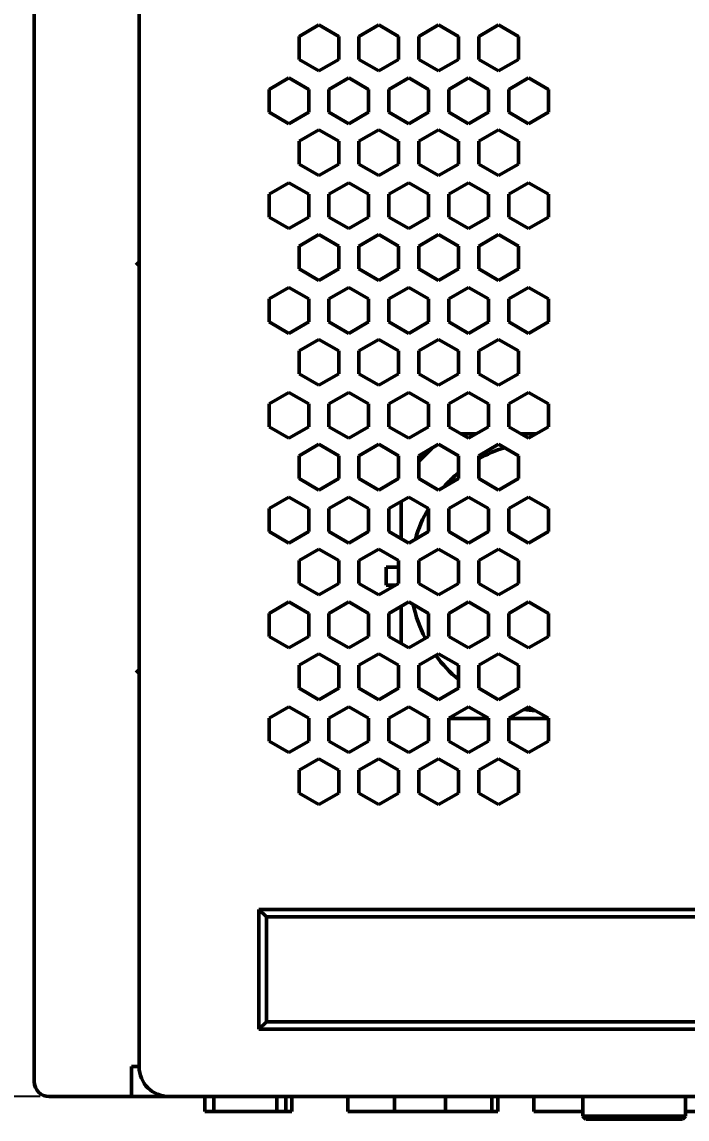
# Model space of a CAD drawing. Header units: millimetres. Extents: x 16 to 1137, y -51 to 344.
# Drawn here: x 89.2 to 133.6, y 204.8 to 278.1 of the extents above; entities that cross this region are included whole.
import ezdxf

# ---------------------------------------------------------------- set-up
doc = ezdxf.new("R2010")
doc.units = ezdxf.units.MM
doc.header["$LTSCALE"] = 1.2
doc.layers.get('0').update_dxf_attribs({"lineweight": 25})
doc.layers.add('외형선(ISO)', color=7, linetype='Continuous', lineweight=50)
doc.layers.add('치수(ISO)', color=1, linetype='Continuous', lineweight=25, true_color=0xff0000)
doc.styles.add('레이블 문자 (JIS)', font='')
doc.styles.get('레이블 문자 (JIS)').set_extended_font_data('Gulim')
doc.dimstyles.new('복사 대상기본값 (JIS)', dxfattribs={"dimscale": 1.2, "dimtxt": 3, "dimasz": 2, "dimexe": 1, "dimexo": 0.5, "dimgap": 0.8, "dimtad": 1, "dimdsep": 46, "dimtxsty": '레이블 문자 (JIS)', "dimblk": 'Filled-1', "dimcen": 0.09, "dimdle": 10, "dimclrd": 256, "dimclre": 256, "dimclrt": 256, "dimazin": 2, "dimtfac": 0.666667, "dimtmove": 0, "dimatfit": 3, "dimldrblk": 'OPEN', "dimfxl": 1, "dimtolj": 1, "dimtzin": 0, "dimlwd": -1, "dimlwe": -1, "dimarcsym": 0})

# ---------------------------------------------------------------- blocks, each defined once
blk = doc.blocks.new('Filled-1')
at = {"color": 0}
for p, q in [((0, 0), (-1, 0.25)), ((-1, 0.25), (-1, -0.25)), ((-1, 0), (0, 0)), ((-1, -0.25), (0, 0))]:
    blk.add_line(p, q, dxfattribs=at)
at = {"color": 0, "flags": 128}
blk.add_lwpolyline([(-1, -0.25), (0, 0), (-1, 0.25), (-1, -0.25)], dxfattribs=at)
at = {"color": 0}
blk.add_solid([(-1, -0.25), (0, 0), (-1, 0.25), (-1, -0.25)], dxfattribs=at)
blk = doc.blocks.new('*D20')
at = {"layer": 'Defpoints', "color": 0}
for p in [(91.035, 294.791), (67.538, 206.291), (91.035, 206.291)]:
    blk.add_point(p, dxfattribs=at)
at = {"layer": '치수(ISO)', "color": 7}
for p, q in [((90.435, 294.791), (66.338, 294.791)), ((67.538, 292.391), (67.538, 208.691)), ((90.435, 206.291), (66.338, 206.291))]:
    blk.add_line(p, q, dxfattribs=at)
at = {"layer": '치수(ISO)', "color": 7, "linetype": 'ByBlock', "xscale": 2.4, "yscale": 2.4, "zscale": 2.4}
for p, rotation in [((67.538, 294.791), 90), ((67.538, 206.291), 270)]:
    blk.add_blockref('Filled-1', p, dxfattribs=dict(at, rotation=rotation))
at = {"layer": '치수(ISO)', "color": 7, "insert": (62.887, 250.541), "char_height": 3.6, "attachment_point": 2, "rotation": 90, "style": '레이블 문자 (JIS)'}
blk.add_mtext('\\A1;88.5', dxfattribs=at)
blk = doc.blocks.new('_Open')
at = {"color": 0, "linetype": 'ByBlock', "lineweight": -2}
for p, q in [((-1, 0.167), (0, 0)), ((-1, -0.167), (0, 0)), ((0, 0), (-1, 0))]:
    blk.add_line(p, q, dxfattribs=at)

msp = doc.modelspace()

# ---------------------------------------------------------------- linework, layer by layer
at = {"layer": '외형선(ISO)', "color": 7}
for p, q in [((97.039, 289.791), (97.039, 208.291)), ((90.035, 288.791), (90.035, 207.291)), ((107.714, 277.092), (109.039, 277.857)), ((109.039, 277.857), (110.364, 277.092)), ((111.714, 277.092), (113.039, 277.857)), ((113.039, 277.857), (114.364, 277.092)), ((115.714, 277.092), (117.039, 277.857)), ((117.039, 277.857), (118.364, 277.092)), ((119.714, 277.092), (121.039, 277.857)), ((121.039, 277.857), (122.364, 277.092)), ((107.714, 275.561), (107.714, 277.092)), ((110.364, 277.092), (110.364, 275.561)), ((111.714, 275.561), (111.714, 277.092)), ((114.364, 277.092), (114.364, 275.561)), ((115.714, 275.561), (115.714, 277.092)), ((118.364, 277.092), (118.364, 275.561)), ((119.714, 275.561), (119.714, 277.092)), ((122.364, 277.092), (122.364, 275.561)), ((109.039, 274.796), (107.714, 275.561)), ((110.364, 275.561), (109.039, 274.796)), ((113.039, 274.796), (111.714, 275.561)), ((114.364, 275.561), (113.039, 274.796)), ((117.039, 274.796), (115.714, 275.561)), ((118.364, 275.561), (117.039, 274.796)), ((121.039, 274.796), (119.714, 275.561)), ((122.364, 275.561), (121.039, 274.796)), ((105.714, 273.556), (107.039, 274.321)), ((107.039, 274.321), (108.364, 273.556)), ((109.714, 273.556), (111.039, 274.321)), ((111.039, 274.321), (112.364, 273.556)), ((113.714, 273.556), (115.039, 274.321)), ((115.039, 274.321), (116.364, 273.556)), ((117.714, 273.556), (119.039, 274.321)), ((119.039, 274.321), (120.364, 273.556)), ((121.714, 273.556), (123.039, 274.321)), ((123.039, 274.321), (124.364, 273.556)), ((105.714, 272.026), (105.714, 273.556)), ((108.364, 273.556), (108.364, 272.026)), ((109.714, 272.026), (109.714, 273.556)), ((112.364, 273.556), (112.364, 272.026)), ((113.714, 272.026), (113.714, 273.556)), ((116.364, 273.556), (116.364, 272.026)), ((117.714, 272.026), (117.714, 273.556)), ((120.364, 273.556), (120.364, 272.026)), ((121.714, 272.026), (121.714, 273.556)), ((124.364, 273.556), (124.364, 272.026)), ((107.039, 271.261), (105.714, 272.026)), ((108.364, 272.026), (107.039, 271.261)), ((111.039, 271.261), (109.714, 272.026)), ((112.364, 272.026), (111.039, 271.261)), ((115.039, 271.261), (113.714, 272.026)), ((116.364, 272.026), (115.039, 271.261)), ((119.039, 271.261), (117.714, 272.026)), ((120.364, 272.026), (119.039, 271.261)), ((123.039, 271.261), (121.714, 272.026)), ((124.364, 272.026), (123.039, 271.261)), ((107.714, 270.092), (109.039, 270.857)), ((109.039, 270.857), (110.364, 270.092)), ((111.714, 270.092), (113.039, 270.857)), ((113.039, 270.857), (114.364, 270.092)), ((115.714, 270.092), (117.039, 270.857)), ((117.039, 270.857), (118.364, 270.092)), ((119.714, 270.092), (121.039, 270.857)), ((121.039, 270.857), (122.364, 270.092)), ((107.714, 268.561), (107.714, 270.092)), ((110.364, 270.092), (110.364, 268.561)), ((111.714, 268.561), (111.714, 270.092)), ((114.364, 270.092), (114.364, 268.561)), ((115.714, 268.561), (115.714, 270.092)), ((118.364, 270.092), (118.364, 268.561)), ((119.714, 268.561), (119.714, 270.092)), ((122.364, 270.092), (122.364, 268.561)), ((109.039, 267.796), (107.714, 268.561)), ((110.364, 268.561), (109.039, 267.796)), ((113.039, 267.796), (111.714, 268.561)), ((114.364, 268.561), (113.039, 267.796)), ((117.039, 267.796), (115.714, 268.561)), ((118.364, 268.561), (117.039, 267.796)), ((121.039, 267.796), (119.714, 268.561)), ((122.364, 268.561), (121.039, 267.796)), ((105.714, 266.556), (107.039, 267.321)), ((107.039, 267.321), (108.364, 266.556)), ((109.714, 266.556), (111.039, 267.321)), ((111.039, 267.321), (112.364, 266.556)), ((113.714, 266.556), (115.039, 267.321)), ((115.039, 267.321), (116.364, 266.556)), ((117.714, 266.556), (119.039, 267.321)), ((119.039, 267.321), (120.364, 266.556)), ((121.714, 266.556), (123.039, 267.321)), ((123.039, 267.321), (124.364, 266.556)), ((105.714, 265.026), (105.714, 266.556)), ((108.364, 266.556), (108.364, 265.026)), ((109.714, 265.026), (109.714, 266.556)), ((112.364, 266.556), (112.364, 265.026)), ((113.714, 265.026), (113.714, 266.556)), ((116.364, 266.556), (116.364, 265.026)), ((117.714, 265.026), (117.714, 266.556)), ((120.364, 266.556), (120.364, 265.026)), ((121.714, 265.026), (121.714, 266.556)), ((124.364, 266.556), (124.364, 265.026)), ((107.039, 264.261), (105.714, 265.026)), ((108.364, 265.026), (107.039, 264.261)), ((111.039, 264.261), (109.714, 265.026)), ((112.364, 265.026), (111.039, 264.261)), ((115.039, 264.261), (113.714, 265.026)), ((116.364, 265.026), (115.039, 264.261)), ((119.039, 264.261), (117.714, 265.026)), ((120.364, 265.026), (119.039, 264.261)), ((123.039, 264.261), (121.714, 265.026)), ((124.364, 265.026), (123.039, 264.261)), ((107.714, 263.092), (109.039, 263.857)), ((109.039, 263.857), (110.364, 263.092)), ((111.714, 263.092), (113.039, 263.857)), ((113.039, 263.857), (114.364, 263.092)), ((115.714, 263.092), (117.039, 263.857)), ((117.039, 263.857), (118.364, 263.092)), ((119.714, 263.092), (121.039, 263.857)), ((121.039, 263.857), (122.364, 263.092)), ((107.714, 261.561), (107.714, 263.092)), ((110.364, 263.092), (110.364, 261.561)), ((111.714, 261.561), (111.714, 263.092)), ((114.364, 263.092), (114.364, 261.561)), ((115.714, 261.561), (115.714, 263.092)), ((118.364, 263.092), (118.364, 261.561)), ((119.714, 261.561), (119.714, 263.092)), ((122.364, 263.092), (122.364, 261.561)), ((97.039, 261.787), (96.835, 261.991)), ((109.039, 260.796), (107.714, 261.561)), ((110.364, 261.561), (109.039, 260.796)), ((113.039, 260.796), (111.714, 261.561)), ((114.364, 261.561), (113.039, 260.796)), ((117.039, 260.796), (115.714, 261.561)), ((118.364, 261.561), (117.039, 260.796)), ((121.039, 260.796), (119.714, 261.561)), ((122.364, 261.561), (121.039, 260.796)), ((105.714, 259.556), (107.039, 260.321)), ((107.039, 260.321), (108.364, 259.556)), ((109.714, 259.556), (111.039, 260.321)), ((111.039, 260.321), (112.364, 259.556)), ((113.714, 259.556), (115.039, 260.321)), ((115.039, 260.321), (116.364, 259.556)), ((117.714, 259.556), (119.039, 260.321)), ((119.039, 260.321), (120.364, 259.556)), ((121.714, 259.556), (123.039, 260.321)), ((123.039, 260.321), (124.364, 259.556)), ((105.714, 258.026), (105.714, 259.556)), ((108.364, 259.556), (108.364, 258.026)), ((109.714, 258.026), (109.714, 259.556)), ((112.364, 259.556), (112.364, 258.026)), ((113.714, 258.026), (113.714, 259.556)), ((116.364, 259.556), (116.364, 258.026)), ((117.714, 258.026), (117.714, 259.556)), ((120.364, 259.556), (120.364, 258.026)), ((121.714, 258.026), (121.714, 259.556)), ((124.364, 259.556), (124.364, 258.026)), ((107.039, 257.261), (105.714, 258.026)), ((108.364, 258.026), (107.039, 257.261)), ((111.039, 257.261), (109.714, 258.026)), ((112.364, 258.026), (111.039, 257.261)), ((115.039, 257.261), (113.714, 258.026)), ((116.364, 258.026), (115.039, 257.261)), ((119.039, 257.261), (117.714, 258.026)), ((120.364, 258.026), (119.039, 257.261)), ((123.039, 257.261), (121.714, 258.026)), ((124.364, 258.026), (123.039, 257.261)), ((107.714, 256.092), (109.039, 256.857)), ((109.039, 256.857), (110.364, 256.092)), ((111.714, 256.092), (113.039, 256.857)), ((113.039, 256.857), (114.364, 256.092)), ((115.714, 256.092), (117.039, 256.857)), ((117.039, 256.857), (118.364, 256.092)), ((119.714, 256.092), (121.039, 256.857)), ((121.039, 256.857), (122.364, 256.092)), ((107.714, 254.561), (107.714, 256.092)), ((110.364, 256.092), (110.364, 254.561)), ((111.714, 254.561), (111.714, 256.092)), ((114.364, 256.092), (114.364, 254.561)), ((115.714, 254.561), (115.714, 256.092)), ((118.364, 256.092), (118.364, 254.561)), ((119.714, 254.561), (119.714, 256.092)), ((122.364, 256.092), (122.364, 254.561)), ((109.039, 253.796), (107.714, 254.561)), ((110.364, 254.561), (109.039, 253.796)), ((113.039, 253.796), (111.714, 254.561)), ((114.364, 254.561), (113.039, 253.796)), ((117.039, 253.796), (115.714, 254.561)), ((118.364, 254.561), (117.039, 253.796)), ((121.039, 253.796), (119.714, 254.561)), ((122.364, 254.561), (121.039, 253.796)), ((105.714, 252.556), (107.039, 253.321)), ((107.039, 253.321), (108.364, 252.556)), ((109.714, 252.556), (111.039, 253.321)), ((111.039, 253.321), (112.364, 252.556)), ((113.714, 252.556), (115.039, 253.321)), ((115.039, 253.321), (116.364, 252.556)), ((117.714, 252.556), (119.039, 253.321)), ((119.039, 253.321), (120.364, 252.556)), ((121.714, 252.556), (123.039, 253.321)), ((123.039, 253.321), (124.364, 252.556)), ((105.714, 251.026), (105.714, 252.556)), ((108.364, 252.556), (108.364, 251.026)), ((109.714, 251.026), (109.714, 252.556)), ((112.364, 252.556), (112.364, 251.026)), ((113.714, 251.026), (113.714, 252.556)), ((116.364, 252.556), (116.364, 251.026)), ((117.714, 251.026), (117.714, 252.556)), ((120.364, 252.556), (120.364, 251.026)), ((121.714, 251.026), (121.714, 252.556)), ((124.364, 252.556), (124.364, 251.026)), ((107.039, 250.261), (105.714, 251.026)), ((108.364, 251.026), (107.039, 250.261)), ((111.039, 250.261), (109.714, 251.026)), ((112.364, 251.026), (111.039, 250.261)), ((115.039, 250.261), (113.714, 251.026)), ((116.364, 251.026), (115.039, 250.261)), ((119.039, 250.261), (117.714, 251.026)), ((120.364, 251.026), (119.039, 250.261)), ((123.039, 250.261), (121.714, 251.026)), ((124.364, 251.026), (123.039, 250.261)), ((107.714, 249.092), (109.039, 249.857)), ((109.039, 249.857), (110.364, 249.092)), ((111.714, 249.092), (113.039, 249.857)), ((113.039, 249.857), (114.364, 249.092)), ((115.714, 249.092), (117.039, 249.857)), ((117.039, 249.857), (118.364, 249.092)), ((118.554, 250.541), (119.524, 250.541)), ((119.714, 249.092), (121.039, 249.857)), ((121.039, 249.857), (122.364, 249.092)), ((122.554, 250.541), (123.524, 250.541)), ((115.714, 248.719), (116.594, 249.6)), ((107.714, 247.561), (107.714, 249.092)), ((110.364, 249.092), (110.364, 247.561)), ((111.714, 247.561), (111.714, 249.092)), ((114.364, 249.092), (114.364, 247.561)), ((115.714, 247.561), (115.714, 249.092)), ((118.364, 249.092), (118.364, 247.561)), ((119.714, 247.561), (119.714, 249.092)), ((122.364, 249.092), (122.364, 247.561)), ((109.039, 246.796), (107.714, 247.561)), ((110.364, 247.561), (109.039, 246.796)), ((113.039, 246.796), (111.714, 247.561)), ((114.364, 247.561), (113.039, 246.796)), ((117.039, 246.796), (115.714, 247.561)), ((118.364, 247.561), (117.039, 246.796)), ((121.039, 246.796), (119.714, 247.561)), ((122.364, 247.561), (121.039, 246.796)), ((105.714, 245.556), (107.039, 246.321)), ((107.039, 246.321), (108.364, 245.556)), ((109.714, 245.556), (111.039, 246.321)), ((111.039, 246.321), (112.364, 245.556)), ((113.714, 245.556), (115.039, 246.321)), ((115.039, 246.321), (116.364, 245.556)), ((117.714, 245.556), (119.039, 246.321)), ((119.039, 246.321), (120.364, 245.556)), ((121.714, 245.556), (123.039, 246.321)), ((123.039, 246.321), (124.364, 245.556)), ((105.714, 244.026), (105.714, 245.556)), ((108.364, 245.556), (108.364, 244.026)), ((109.714, 244.026), (109.714, 245.556)), ((112.364, 245.556), (112.364, 244.026)), ((113.714, 244.026), (113.714, 245.556)), ((114.535, 243.552), (114.535, 246.03)), ((116.364, 245.556), (116.364, 244.026)), ((117.714, 244.026), (117.714, 245.556)), ((120.364, 245.556), (120.364, 244.026)), ((121.714, 244.026), (121.714, 245.556)), ((124.364, 245.556), (124.364, 244.026)), ((107.039, 243.261), (105.714, 244.026)), ((108.364, 244.026), (107.039, 243.261)), ((111.039, 243.261), (109.714, 244.026)), ((112.364, 244.026), (111.039, 243.261)), ((115.039, 243.261), (113.714, 244.026)), ((116.364, 244.026), (115.039, 243.261)), ((119.039, 243.261), (117.714, 244.026)), ((120.364, 244.026), (119.039, 243.261)), ((123.039, 243.261), (121.714, 244.026)), ((124.364, 244.026), (123.039, 243.261)), ((107.714, 242.092), (109.039, 242.857)), ((109.039, 242.857), (110.364, 242.092)), ((111.714, 242.092), (113.039, 242.857)), ((113.039, 242.857), (114.364, 242.092)), ((115.714, 242.092), (117.039, 242.857)), ((117.039, 242.857), (118.364, 242.092)), ((119.714, 242.092), (121.039, 242.857)), ((121.039, 242.857), (122.364, 242.092)), ((107.714, 240.561), (107.714, 242.092)), ((110.364, 242.092), (110.364, 240.561)), ((111.714, 240.561), (111.714, 242.092)), ((114.364, 242.092), (114.364, 240.561)), ((115.714, 240.561), (115.714, 242.092)), ((118.364, 242.092), (118.364, 240.561)), ((119.714, 240.561), (119.714, 242.092)), ((122.364, 242.092), (122.364, 240.561)), ((113.535, 241.641), (114.364, 241.641)), ((113.535, 240.441), (113.535, 241.641)), ((109.039, 239.796), (107.714, 240.561)), ((110.364, 240.561), (109.039, 239.796)), ((113.039, 239.796), (111.714, 240.561)), ((114.364, 240.561), (113.039, 239.796)), ((114.154, 240.441), (113.535, 240.441)), ((117.039, 239.796), (115.714, 240.561)), ((118.364, 240.561), (117.039, 239.796)), ((121.039, 239.796), (119.714, 240.561)), ((122.364, 240.561), (121.039, 239.796)), ((105.714, 238.556), (107.039, 239.321)), ((107.039, 239.321), (108.364, 238.556)), ((109.714, 238.556), (111.039, 239.321)), ((111.039, 239.321), (112.364, 238.556)), ((113.714, 238.556), (115.039, 239.321)), ((114.535, 236.552), (114.535, 239.03)), ((115.039, 239.321), (116.364, 238.556)), ((117.714, 238.556), (119.039, 239.321)), ((119.039, 239.321), (120.364, 238.556)), ((121.714, 238.556), (123.039, 239.321)), ((123.039, 239.321), (124.364, 238.556)), ((105.714, 237.026), (105.714, 238.556)), ((108.364, 238.556), (108.364, 237.026)), ((109.714, 237.026), (109.714, 238.556)), ((112.364, 238.556), (112.364, 237.026)), ((113.714, 237.026), (113.714, 238.556)), ((116.364, 238.556), (116.364, 237.026)), ((117.714, 237.026), (117.714, 238.556)), ((120.364, 238.556), (120.364, 237.026)), ((121.714, 237.026), (121.714, 238.556)), ((124.364, 238.556), (124.364, 237.026)), ((107.039, 236.261), (105.714, 237.026)), ((108.364, 237.026), (107.039, 236.261)), ((111.039, 236.261), (109.714, 237.026)), ((112.364, 237.026), (111.039, 236.261)), ((115.039, 236.261), (113.714, 237.026)), ((116.364, 237.026), (115.039, 236.261)), ((119.039, 236.261), (117.714, 237.026)), ((120.364, 237.026), (119.039, 236.261)), ((123.039, 236.261), (121.714, 237.026)), ((124.364, 237.026), (123.039, 236.261)), ((107.714, 235.092), (109.039, 235.857)), ((109.039, 235.857), (110.364, 235.092)), ((111.714, 235.092), (113.039, 235.857)), ((113.039, 235.857), (114.364, 235.092)), ((115.714, 235.092), (117.039, 235.857)), ((117.039, 235.857), (118.364, 235.092)), ((119.714, 235.092), (121.039, 235.857)), ((121.039, 235.857), (122.364, 235.092)), ((97.039, 234.794), (96.835, 234.591)), ((107.714, 233.561), (107.714, 235.092)), ((110.364, 235.092), (110.364, 233.561)), ((111.714, 233.561), (111.714, 235.092)), ((114.364, 235.092), (114.364, 233.561)), ((115.714, 233.561), (115.714, 235.092)), ((118.364, 235.092), (118.364, 233.561)), ((119.714, 233.561), (119.714, 235.092)), ((122.364, 235.092), (122.364, 233.561)), ((109.039, 232.796), (107.714, 233.561)), ((110.364, 233.561), (109.039, 232.796)), ((113.039, 232.796), (111.714, 233.561)), ((114.364, 233.561), (113.039, 232.796)), ((117.039, 232.796), (115.714, 233.561)), ((118.364, 233.561), (117.039, 232.796)), ((121.039, 232.796), (119.714, 233.561)), ((122.364, 233.561), (121.039, 232.796)), ((105.714, 231.556), (107.039, 232.321)), ((107.039, 232.321), (108.364, 231.556)), ((109.714, 231.556), (111.039, 232.321)), ((111.039, 232.321), (112.364, 231.556)), ((113.714, 231.556), (115.039, 232.321)), ((115.039, 232.321), (116.364, 231.556)), ((117.714, 231.556), (119.039, 232.321)), ((119.039, 232.321), (120.364, 231.556)), ((121.714, 231.556), (123.039, 232.321)), ((123.039, 232.321), (124.364, 231.556)), ((105.714, 230.026), (105.714, 231.556)), ((108.364, 231.556), (108.364, 230.026)), ((109.714, 230.026), (109.714, 231.556)), ((112.364, 231.556), (112.364, 230.026)), ((113.714, 230.026), (113.714, 231.556)), ((116.364, 231.556), (116.364, 230.026)), ((117.714, 230.026), (117.714, 231.556)), ((120.364, 231.541), (117.714, 231.541)), ((120.364, 231.556), (120.364, 230.026)), ((121.714, 230.026), (121.714, 231.556)), ((124.364, 231.541), (121.714, 231.541)), ((124.364, 231.556), (124.364, 230.026)), ((107.039, 229.261), (105.714, 230.026)), ((108.364, 230.026), (107.039, 229.261)), ((111.039, 229.261), (109.714, 230.026)), ((112.364, 230.026), (111.039, 229.261)), ((115.039, 229.261), (113.714, 230.026)), ((116.364, 230.026), (115.039, 229.261)), ((119.039, 229.261), (117.714, 230.026)), ((120.364, 230.026), (119.039, 229.261)), ((123.039, 229.261), (121.714, 230.026)), ((124.364, 230.026), (123.039, 229.261)), ((107.714, 228.092), (109.039, 228.857)), ((109.039, 228.857), (110.364, 228.092)), ((111.714, 228.092), (113.039, 228.857)), ((113.039, 228.857), (114.364, 228.092)), ((115.714, 228.092), (117.039, 228.857)), ((117.039, 228.857), (118.364, 228.092)), ((119.714, 228.092), (121.039, 228.857)), ((121.039, 228.857), (122.364, 228.092)), ((107.714, 226.561), (107.714, 228.092)), ((110.364, 228.092), (110.364, 226.561)), ((111.714, 226.561), (111.714, 228.092)), ((114.364, 228.092), (114.364, 226.561)), ((115.714, 226.561), (115.714, 228.092)), ((118.364, 228.092), (118.364, 226.561)), ((119.714, 226.561), (119.714, 228.092)), ((122.364, 228.092), (122.364, 226.561)), ((109.039, 225.796), (107.714, 226.561)), ((110.364, 226.561), (109.039, 225.796)), ((113.039, 225.796), (111.714, 226.561)), ((114.364, 226.561), (113.039, 225.796)), ((117.039, 225.796), (115.714, 226.561)), ((118.364, 226.561), (117.039, 225.796)), ((121.039, 225.796), (119.714, 226.561)), ((122.364, 226.561), (121.039, 225.796)), ((206.039, 218.791), (105.039, 218.791)), ((105.039, 218.791), (105.539, 218.291)), ((105.039, 218.791), (105.039, 210.791)), ((105.539, 218.291), (205.539, 218.291)), ((105.539, 211.291), (105.539, 218.291)), ((105.039, 210.791), (105.539, 211.291)), ((205.539, 211.291), (105.539, 211.291)), ((105.039, 210.791), (206.039, 210.791)), ((96.535, 206.291), (96.535, 208.291)), ((96.535, 208.291), (97.039, 208.291)), ((91.035, 206.291), (96.535, 206.291)), ((99.039, 206.291), (96.535, 206.291)), ((99.039, 206.291), (212.039, 206.291)), ((101.435, 206.291), (101.435, 205.291)), ((102.035, 206.291), (102.035, 205.291)), ((106.235, 206.291), (106.235, 205.291)), ((106.835, 206.291), (106.835, 205.291)), ((107.235, 205.291), (107.235, 206.291)), ((110.985, 206.291), (110.985, 205.291)), ((114.085, 206.291), (114.085, 205.291)), ((117.485, 206.291), (117.485, 205.291)), ((120.585, 206.291), (120.585, 205.291)), ((120.985, 205.291), (120.985, 206.291)), ((123.385, 206.291), (123.385, 205.291)), ((126.66, 206.291), (126.66, 204.991)), ((133.51, 206.291), (133.51, 204.991)), ((101.435, 205.291), (101.735, 205.291)), ((101.735, 205.291), (102.035, 205.291)), ((102.035, 205.291), (106.235, 205.291)), ((106.235, 205.291), (106.535, 205.291)), ((106.535, 205.291), (106.835, 205.291)), ((107.235, 205.291), (106.835, 205.291)), ((110.985, 205.291), (111.285, 205.291)), ((111.285, 205.291), (114.085, 205.291)), ((114.085, 205.291), (117.485, 205.291)), ((117.485, 205.291), (120.285, 205.291)), ((120.285, 205.291), (120.585, 205.291)), ((120.985, 205.291), (120.585, 205.291)), ((123.385, 205.291), (126.66, 205.291)), ((133.51, 205.291), (136.785, 205.291)), ((126.66, 204.991), (126.86, 204.791)), ((126.66, 204.991), (133.51, 204.991)), ((126.86, 204.791), (133.31, 204.791)), ((133.31, 204.791), (133.51, 204.991))]:
    msp.add_line(p, q, dxfattribs=at)
for centre, radius, start, end in [((124.135, 241.041), 9, 107.44444, 119.42187), ((124.135, 241.041), 9, 129.88369, 138.5423), ((124.135, 241.041), 9, 149.84361, 164.03146), ((124.135, 241.041), 9, 192.13237, 207.39885), ((124.135, 241.041), 9, 216.00481, 230.11631), ((124.135, 241.041), 9, 261.0949, 265.845), ((99.039, 208.291), 2, 180, 270), ((91.035, 207.291), 1, 180, 270)]:
    msp.add_arc(centre, radius, start, end, dxfattribs=at)

# ---------------------------------------------------------------- dimensions: what is measured, and where the dimension line sits
at = {"layer": '치수(ISO)', "color": 7}
dim = msp.add_linear_dim(base=(67.538, 206.291), p1=(91.035, 294.791), p2=(91.035, 206.291), angle=90, dimstyle='복사 대상기본값 (JIS)', override={"dimgap": 0.8, "dimdec": 2, "dimclrd": 7, "dimclre": 7, "dimclrt": 7, "dimtol": 0, "dimlim": 0, "dimtp": 0, "dimtm": 0, "dimtdec": 2, "dimtofl": 0, "dimatfit": 1}, dxfattribs=at)
dim.commit()
dim.dimension.update_dxf_attribs({"geometry": '*D20', "text_midpoint": (67.538, 250.541), "dimtype": 160})

doc.saveas('drawing.dxf')
